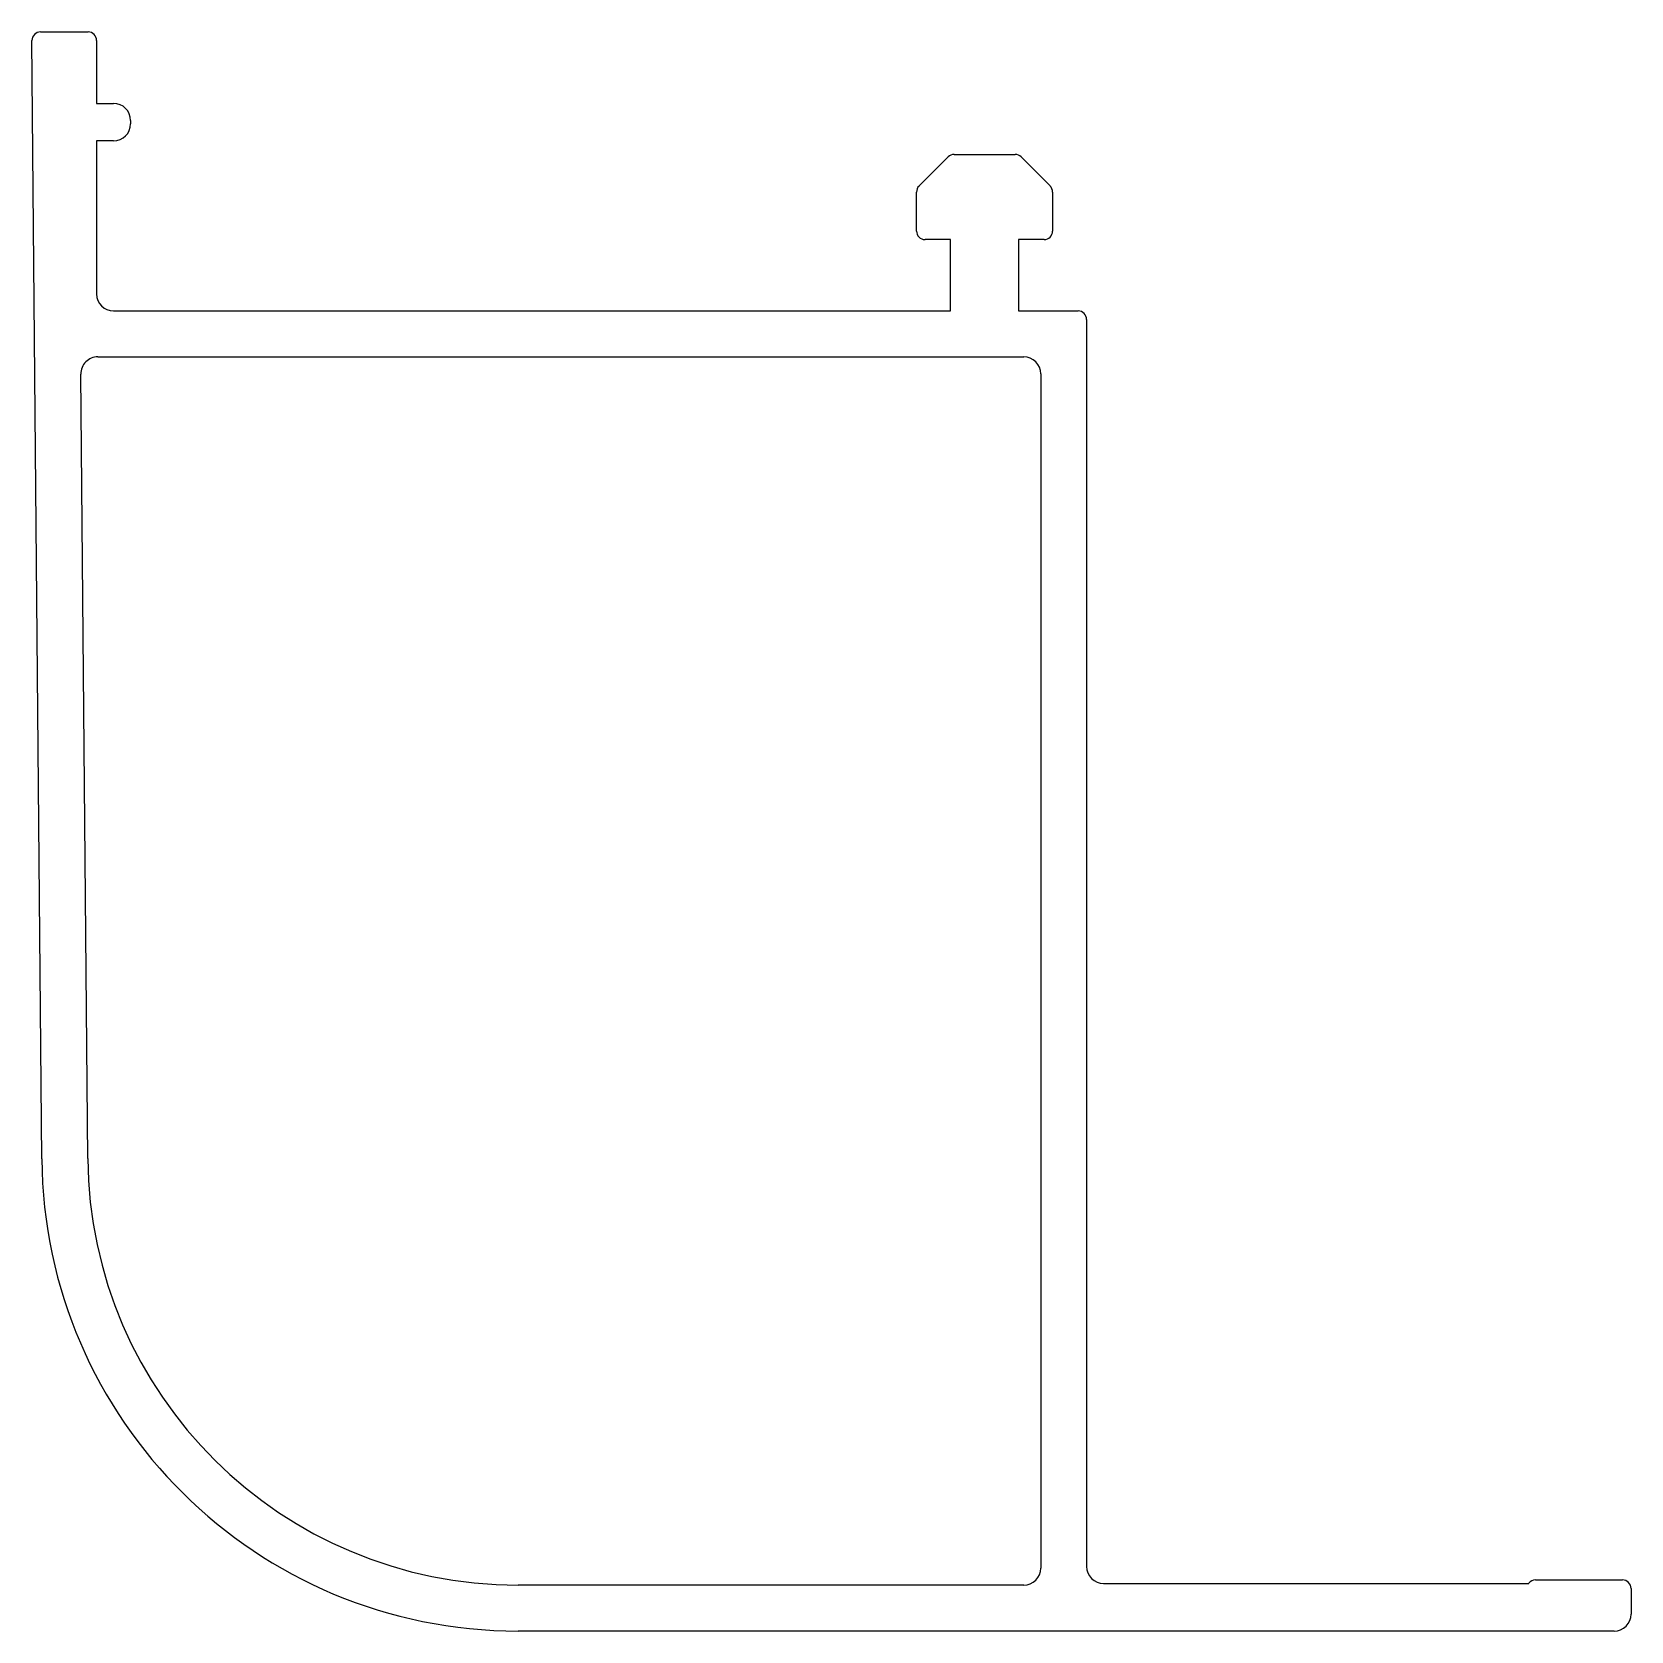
# Model space of a CAD drawing. Extents: x 1.8 to 48.8, y 1.1 to 48.1.
import ezdxf

# ---------------------------------------------------------------- set-up
doc = ezdxf.new("R2010")
doc.units = 0
doc.layers.get('0').update_dxf_attribs({"linetype": 'CONTINUOUS'})

msp = doc.modelspace()

# ---------------------------------------------------------------- linework, layer by layer
for p, q in [((2.071, 48.112), (3.469, 48.112)), ((2.108, 14.99), (1.821, 47.86)), ((3.719, 47.862), (3.719, 46.012)), ((3.719, 46.012), (4.219, 46.012)), ((4.719, 45.512), (4.719, 45.412)), ((3.719, 44.912), (3.719, 40.412)), ((4.219, 44.912), (3.719, 44.912)), ((27.892, 43.585), (28.746, 44.439)), ((28.923, 44.512), (30.716, 44.512)), ((30.892, 44.439), (31.746, 43.585)), ((27.819, 42.262), (27.819, 43.408)), ((31.819, 43.408), (31.819, 42.262)), ((28.819, 42.012), (28.069, 42.012)), ((28.819, 39.912), (28.819, 42.012)), ((30.819, 42.012), (30.819, 39.912)), ((31.569, 42.012), (30.819, 42.012)), ((4.219, 39.912), (28.819, 39.912)), ((30.819, 39.912), (32.569, 39.912)), ((32.819, 39.662), (32.819, 3.012)), ((3.757, 38.562), (30.969, 38.562)), ((3.458, 15.002), (3.257, 38.058)), ((31.469, 38.062), (31.469, 2.962)), ((30.969, 2.462), (16.108, 2.462)), ((33.319, 2.512), (45.809, 2.512)), ((46.014, 2.612), (48.569, 2.612)), ((48.819, 2.362), (48.819, 1.612)), ((48.319, 1.112), (16.108, 1.112))]:
    msp.add_line(p, q)
for centre, radius, start, end in [((2.071, 47.862), 0.25, 90, 180.5), ((3.469, 47.862), 0.25, 360, 90), ((4.219, 45.512), 0.5, 360, 90), ((4.219, 45.412), 0.5, 270, 0), ((28.923, 44.262), 0.25, 90, 135), ((30.716, 44.262), 0.25, 45, 90), ((28.069, 43.408), 0.25, 135, 180), ((31.569, 43.408), 0.25, 360, 45), ((28.069, 42.262), 0.25, 180, 270), ((31.569, 42.262), 0.25, 270, 0), ((4.219, 40.412), 0.5, 180, 270), ((32.569, 39.662), 0.25, 360, 90), ((3.757, 38.062), 0.5, 90, 180.5), ((30.969, 38.062), 0.5, 360, 90), ((16.108, 15.112), 14, 180.5, 270), ((16.108, 15.112), 12.65, 180.5, 270), ((30.969, 2.962), 0.5, 270, 0), ((33.319, 3.012), 0.5, 180, 270), ((45.809, 2.522), 0.01, 270, 322.0201), ((46.014, 2.362), 0.25, 90, 142.0201), ((48.569, 2.362), 0.25, 360, 90), ((48.319, 1.612), 0.5, 270, 0)]:
    msp.add_arc(centre, radius, start, end)

doc.saveas('drawing.dxf')
